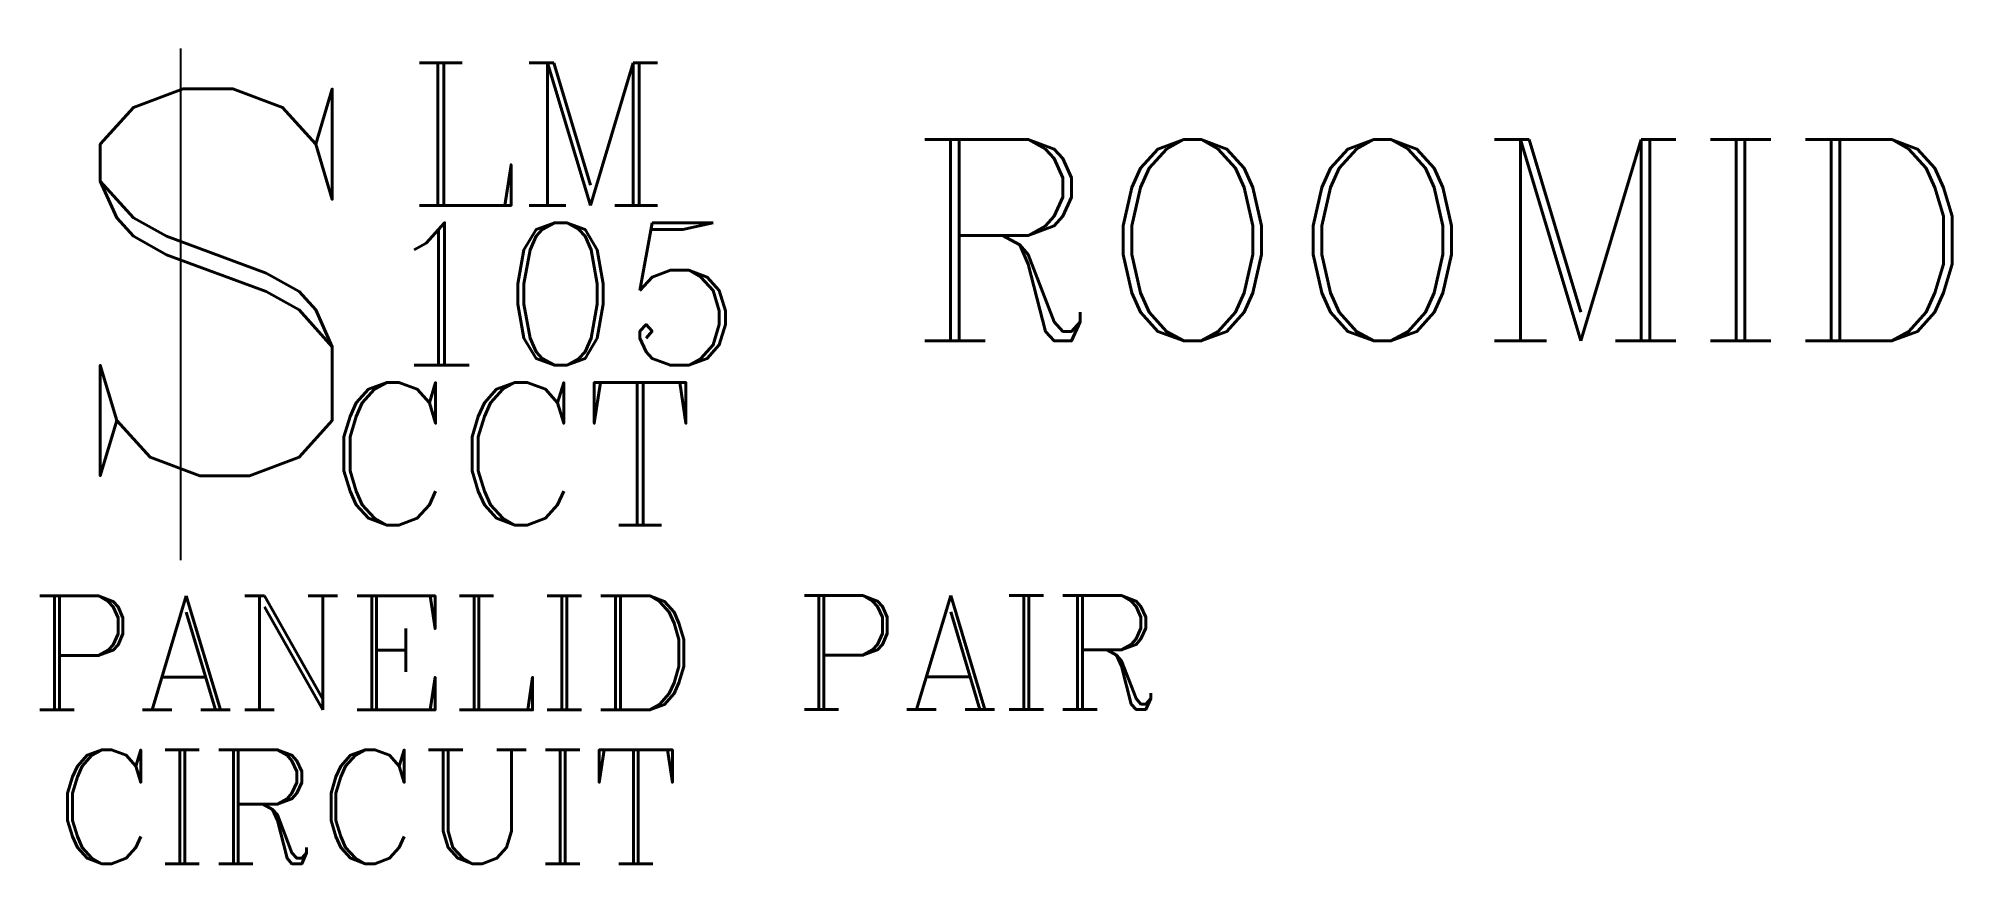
# Model space of a CAD drawing. Header units: inches. Extents: x -8 to 93, y -16 to 28.
import ezdxf
from ezdxf.enums import TextEntityAlignment as Align

# ---------------------------------------------------------------- set-up
doc = ezdxf.new("R2010")
doc.units = ezdxf.units.IN
doc.header["$LTSCALE"] = 48
doc.header["$MEASUREMENT"] = 0
doc.styles.add('ROMANC', font='COMPLEX.SHX')
doc.styles.add('WSNotes', font='complex.shx', dxfattribs={"height": 18})

msp = doc.modelspace()

# ---------------------------------------------------------------- texts
at = {"style": 'WSNotes', "flags": 1}
msp.add_attdef('ROOMID', (38.32, 11.55), '', height=10.62, dxfattribs=at)
at = {"style": 'ROMANC'}
for tag, p in [('PANELID', (9.69, -1.89)), ('CIRCUIT', (9.86, -10))]:
    msp.add_attdef(tag, text='', height=6, dxfattribs=at).set_placement(p, align=Align.TOP_CENTER)
msp.add_attdef('PAIR', (32.37, -7.87), '', height=6, dxfattribs=at)

# ---------------------------------------------------------------- wipeouts: each hides what was drawn before it
msp.add_wipeout([(-7.5, 27.5), (28.5, 27.5), (28.5, 0), (-7.5, 0)])

# ---------------------------------------------------------------- next in the draw order: linework, layer by layer
msp.add_line((0, 26.97), (0, 0))

# ---------------------------------------------------------------- next in the draw order: texts
for s, height, p in [('LM', 7.509, (11.95, 18.69)), ('S', 20.38, (-6.85, 4.45)), ('105', 7.509, (10.38, 10.27)), ('CCT', 7.509, (7.65, 1.85))]:
    msp.add_text(s, height=height, dxfattribs=at).set_placement(p)

doc.saveas('drawing.dxf')
